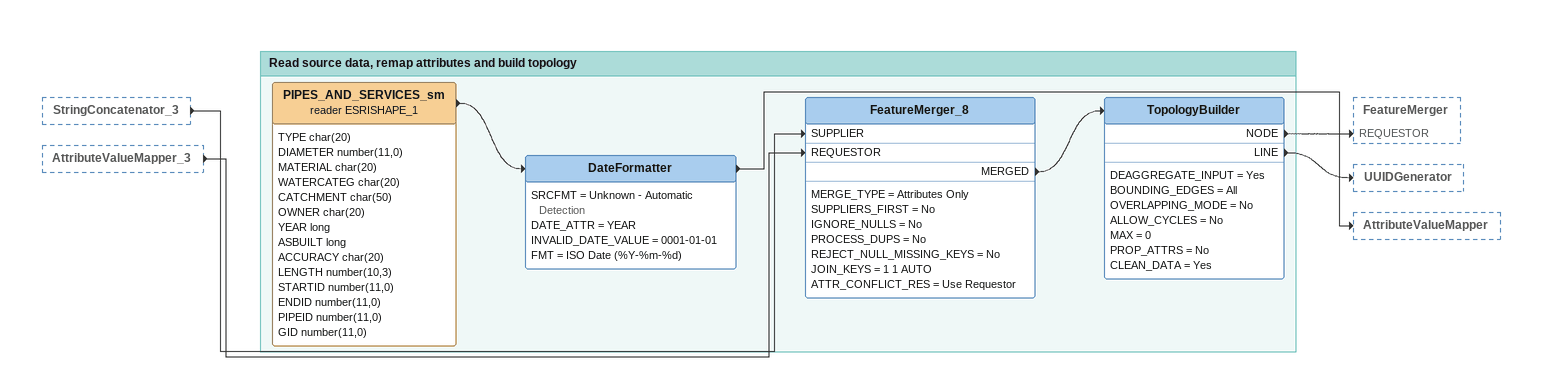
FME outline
StringConcatenator_3 [outside]
    -> FeatureMerger_8 [SUPPLIER]
AttributeValueMapper_3 [outside]
    -> FeatureMerger_8 [REQUESTOR]

Bookmark: Read source data, remap attributes and build topology
PIPES_AND_SERVICES_sm (reader ESRISHAPE_1)
    attributes: TYPE char(20), DIAMETER number(11,0), MATERIAL char(20), WATERCATEG char(20), CATCHMENT char(50), OWNER char(20), YEAR long, ASBUILT long, ACCURACY char(20), LENGTH number(10,3), STARTID number(11,0), ENDID number(11,0), PIPEID number(11,0), GID number(11,0)
    -> DateFormatter
DateFormatter
    SRCFMT = Unknown - Automatic Detection
    DATE_ATTR = YEAR
    INVALID_DATE_VALUE = 0001-01-01
    FMT = ISO Date (%Y-%m-%d)
    -> AttributeValueMapper
FeatureMerger_8
    MERGE_TYPE = Attributes Only
    SUPPLIERS_FIRST = No
    IGNORE_NULLS = No
    PROCESS_DUPS = No
    REJECT_NULL_MISSING_KEYS = No
    JOIN_KEYS = 1 1 AUTO
    ATTR_CONFLICT_RES = Use Requestor
    MERGED -> TopologyBuilder
TopologyBuilder
    DEAGGREGATE_INPUT = Yes
    BOUNDING_EDGES = All
    OVERLAPPING_MODE = No
    ALLOW_CYCLES = No
    MAX = 0
    PROP_ATTRS = No
    CLEAN_DATA = Yes
    NODE -> FeatureMerger [REQUESTOR]
    LINE -> UUIDGenerator
